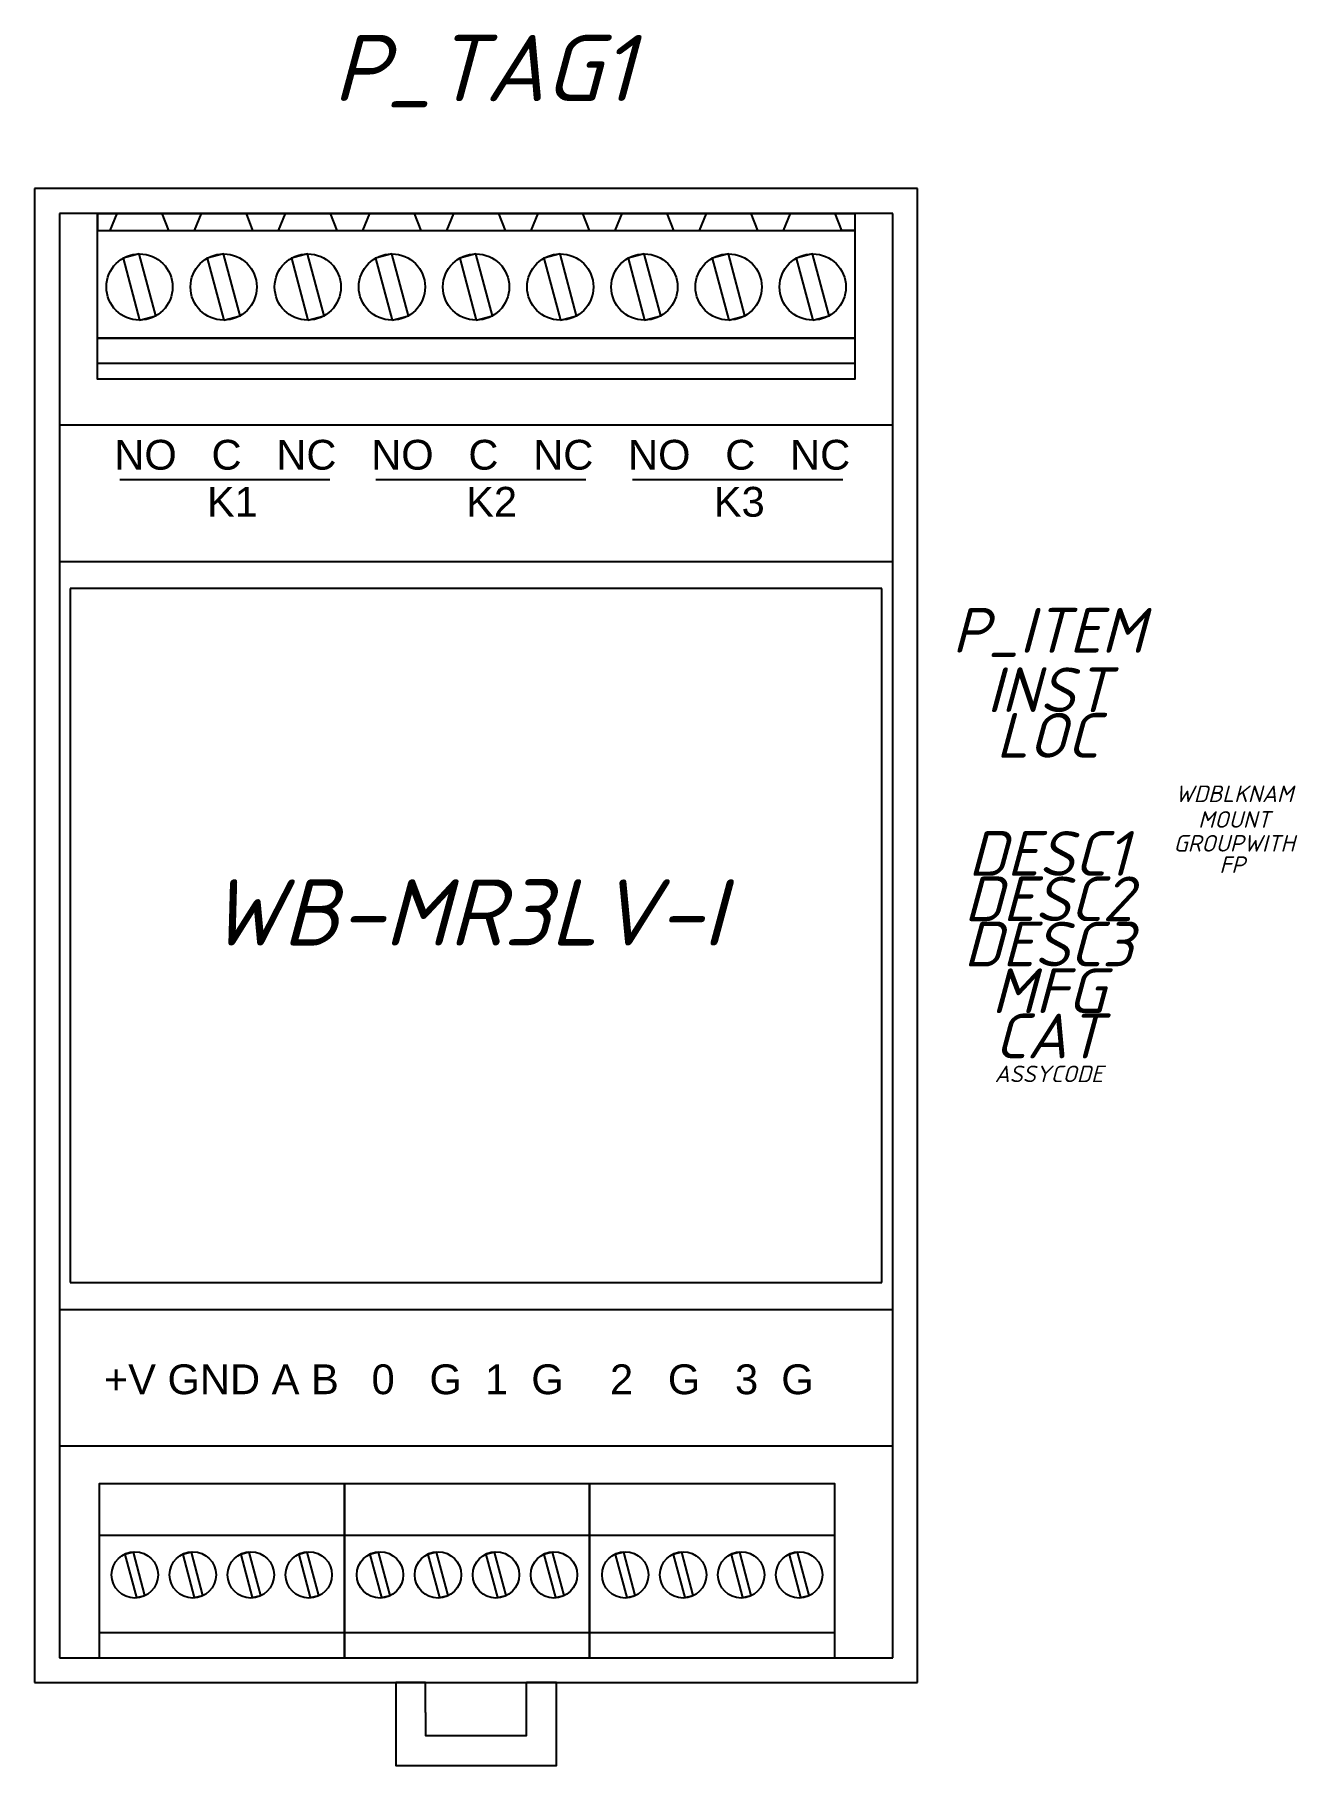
# Model space of a CAD drawing. Header units: millimetres. Extents: x 0 to 76, y -28 to 77.
import ezdxf
from ezdxf.enums import TextEntityAlignment as Align

# ---------------------------------------------------------------- set-up
doc = ezdxf.new("R2010")
doc.units = ezdxf.units.MM
doc.header["$LTSCALE"] = 6
doc.layers.add('Винты', color=8, linetype='Continuous')
doc.layers.add('Клеммники', color=125, linetype='Continuous')
doc.styles.add('WD_IEC', font='isocpeui.ttf', dxfattribs={"height": 2.5})
doc.styles.add('Подписи к клеммникам', font='arial.ttf', dxfattribs={"height": 1.8})

# ---------------------------------------------------------------- blocks, each defined once
blk = doc.blocks.new('*U2')
at = {"layer": 'Клеммники'}
blk.add_lwpolyline([(-0.79, -0.52), (0.78, -0.52), (1.2, 0.52), (-1.19, 0.52)], close=True, dxfattribs=at)
blk = doc.blocks.new('*U3')
at = {"layer": 'Клеммники', "color": 0, "linetype": 'ByBlock', "lineweight": -2, "transparency": 16777216}
for p in [(0, 0), (5.08, 0), (10.16, 0), (15.24, 0), (20.32, 0), (25.4, 0), (30.48, 0), (35.56, 0)]:
    blk.add_blockref('*U2', p, dxfattribs=at)
blk = doc.blocks.new('*U4')
at = {"layer": 'Винты'}
blk.add_lwpolyline([(0.01, -2), (0.99, -1.74), (-0.01, 2), (-0.99, 1.74)], close=True, dxfattribs=at)
blk.add_circle((0, 0), 2, dxfattribs=at)
blk = doc.blocks.new('*U5')
at = {"layer": 'Винты', "color": 0, "linetype": 'ByBlock', "lineweight": -2, "transparency": 16777216}
for p in [(0, 0), (5.08, 0), (10.16, 0), (15.24, 0), (20.32, 0), (25.4, 0), (30.48, 0), (35.56, 0), (40.64, 0)]:
    blk.add_blockref('*U4', p, dxfattribs=at)
blk = doc.blocks.new('*U0')
at = {"layer": 'Винты'}
blk.add_lwpolyline([(0.09, -1.37), (0.61, -1.24), (-0.09, 1.37), (-0.61, 1.24)], close=True, dxfattribs=at)
blk.add_circle((0, 0), 1.4, dxfattribs=at)
blk = doc.blocks.new('*U1')
at = {"layer": 'Клеммники', "color": 0, "linetype": 'ByBlock', "lineweight": -2, "transparency": 16777216}
for p in [(0, 0), (3.5, 0), (7, 0), (10.5, 0)]:
    blk.add_blockref('*U0', p, dxfattribs=at)

msp = doc.modelspace()

# ---------------------------------------------------------------- linework, layer by layer
for p, q in [((53.3, 67.67), (0, 67.67)), ((0, 67.67), (0, -22.53)), ((53.3, -22.53), (53.3, 67.67)), ((51.8, 66.17), (1.5, 66.17)), ((1.5, 66.17), (1.5, -21.03)), ((51.8, -21.03), (51.8, 66.17)), ((6.57, 65.13), (41.64, 65.13)), ((51.8, 53.38), (1.5, 53.38)), ((53.3, -8.24), (53.3, 53.38)), ((5.15, 50.11), (17.82, 50.11)), ((20.6, 50.11), (33.27, 50.11)), ((36.1, 50.11), (48.78, 50.11)), ((51.8, 45.14), (1.5, 45.14)), ((51.15, 43.52), (2.15, 43.52)), ((2.15, 43.52), (2.15, 1.62)), ((51.15, 1.62), (51.15, 43.52)), ((2.15, 1.62), (51.15, 1.62)), ((1.5, 0), (51.8, 0)), ((53.3, 0), (53.3, 0)), ((1.5, -8.24), (51.8, -8.24)), ((3.9, -10.53), (3.9, -10.53)), ((18.7, -10.53), (18.7, -10.53)), ((33.5, -10.53), (33.5, -10.53)), ((1.5, -21.03), (51.8, -21.03)), ((0, -22.53), (53.3, -22.53)), ((23.6, -24.33), (23.6, -22.53)), ((29.7, -24.33), (29.7, -22.53))]:
    msp.add_line(p, q)
for points in [[(3.79, 65.13), (4.57, 65.13), (4.99, 66.17), (3.79, 66.17)], [(3.79, 66.17), (49.51, 66.17), (49.51, 56.17), (3.79, 56.17)], [(49.51, 65.13), (48.72, 65.13), (48.32, 66.17), (49.51, 66.17)], [(3.79, 65.13), (49.51, 65.13), (49.51, 58.63), (3.79, 58.63)], [(3.79, 58.63), (49.51, 58.63), (49.51, 57.1), (3.79, 57.1)], [(3.9, -21.03), (18.7, -21.03), (18.7, -10.53), (3.9, -10.53)], [(3.9, -13.63), (18.7, -13.63), (18.7, -10.53), (3.9, -10.53)], [(18.7, -21.03), (33.5, -21.03), (33.5, -10.53), (18.7, -10.53)], [(18.7, -13.63), (33.5, -13.63), (33.5, -10.53), (18.7, -10.53)], [(33.5, -21.03), (48.3, -21.03), (48.3, -10.53), (33.5, -10.53)], [(33.5, -13.63), (48.3, -13.63), (48.3, -10.53), (33.5, -10.53)], [(3.9, -21.03), (18.7, -21.03), (18.7, -19.53), (3.9, -19.53)], [(18.7, -21.03), (33.5, -21.03), (33.5, -19.53), (18.7, -19.53)], [(33.5, -21.03), (48.3, -21.03), (48.3, -19.53), (33.5, -19.53)]]:
    msp.add_lwpolyline(points, close=True)
for points in [[(0, 45.14), (0, 45.14), (0, 0)], [(23.6, -22.53), (21.8, -22.53), (21.8, -27.53), (31.5, -27.53), (31.5, -22.53), (29.7, -22.53)], [(23.6, -24.33), (23.6, -25.73), (29.7, -25.73), (29.7, -24.33)]]:
    msp.add_lwpolyline(points)

# ---------------------------------------------------------------- block references
for name, p in [('*U3', (8.87, 65.65)), ('*U5', (6.33, 61.73)), ('*U1', (6.05, -16.03)), ('*U1', (20.85, -16.03)), ('*U1', (35.65, -16.03))]:
    msp.add_blockref(name, p)

# ---------------------------------------------------------------- texts
at = {"style": 'Подписи к клеммникам'}
for s, p in [('NO   C   NC   NO   C   NC   NO   C   NC', (4.81, 50.7)), ('        K1                  K2                 K3', (4.81, 47.86)), ('+V GND A B', (4.18, -5.12)), ('0   G  1  G    2   G   3  G', (20.34, -5.12))]:
    msp.add_text(s, height=1.8, dxfattribs=at).set_placement(p)
at = {"insert": (10.5, 25.97), "char_height": 4, "attachment_point": 1, "style": 'WD_IEC'}
msp.add_mtext_dynamic_manual_height_columns('WB-MR3LV-I', width=41.442, gutter_width=12.5, heights=[0], dxfattribs=at)
at = {"style": 'WD_IEC'}
for tag, height, p in [('P_TAG1', 4, (27.1, 72.95)), ('DESC1', 2.7, (61.2, 26.18)), ('DESC2', 2.7, (61.2, 23.44)), ('DESC3', 2.7, (61.2, 20.71))]:
    msp.add_attdef(tag, text='', height=height, dxfattribs=at).set_placement(p, align=Align.CENTER)
for tag, text, height, flags, p in [('P_ITEM', '', 2.7, 1, (61.2, 39.65)), ('INST', '', 2.7, 1, (61.2, 36.06)), ('LOC', '', 2.7, 1, (61.14, 33.31)), ('WDBLKNAM', 'AM', 1, 1, (72.41, 30.63)), ('MOUNT', '', 1, 1, (72.41, 29.08)), ('GROUPWITH', '', 1, 1, (72.41, 27.64)), ('FP', '', 1, 1, (72.29, 26.35)), ('MFG', '', 2.7, 1, (61.2, 17.89)), ('CAT', '', 2.7, 1, (61.2, 15.16)), ('ASSYCODE', '', 1, 9, (61.22, 13.72))]:
    msp.add_attdef(tag, text=text, height=height, dxfattribs=dict(at, flags=flags)).set_placement(p, align=Align.CENTER)

doc.saveas('drawing.dxf')
